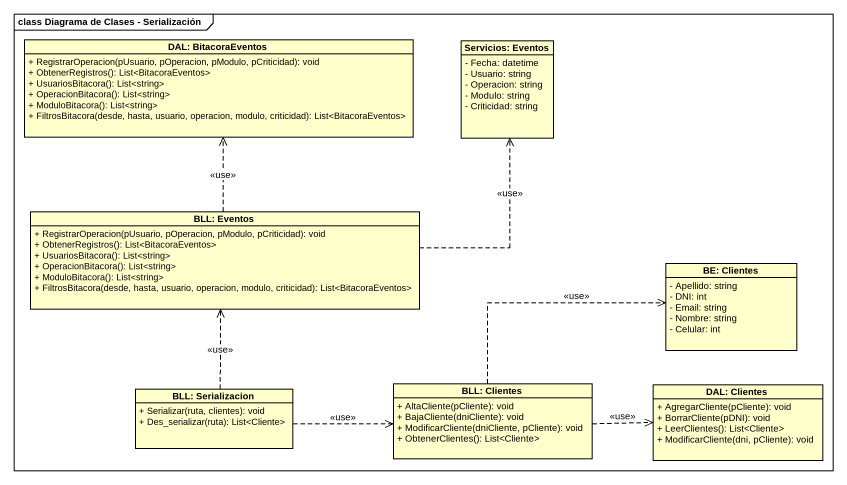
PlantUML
@startuml
mainframe class Diagrama de Clases - Serialización
hide circle
hide empty members
skinparam classAttributeIconSize 0
class "DAL: BitacoraEventos" as DAL_BitacoraEventos {
  + RegistrarOperacion(pUsuario, pOperacion, pModulo, pCriticidad): void
  + ObtenerRegistros(): List<BitacoraEventos>
  + UsuariosBitacora(): List<string>
  + OperacionBitacora(): List<string>
  + ModuloBitacora(): List<string>
  + FiltrosBitacora(desde, hasta, usuario, operacion, modulo, criticidad): List<BitacoraEventos>
}
class "Servicios: Eventos" as Servicios_Eventos {
  - Fecha: datetime
  - Usuario: string
  - Operacion: string
  - Modulo: string
  - Criticidad: string
}
class "BLL: Eventos" as BLL_Eventos {
  + RegistrarOperacion(pUsuario, pOperacion, pModulo, pCriticidad): void
  + ObtenerRegistros(): List<BitacoraEventos>
  + UsuariosBitacora(): List<string>
  + OperacionBitacora(): List<string>
  + ModuloBitacora(): List<string>
  + FiltrosBitacora(desde, hasta, usuario, operacion, modulo, criticidad): List<BitacoraEventos>
}
class "BE: Clientes" as BE_Clientes {
  - Apellido: string
  - DNI: int
  - Email: string
  - Nombre: string
  - Celular: int
}
class "BLL: Clientes" as BLL_Clientes {
  + AltaCliente(pCliente): void
  + BajaCliente(dniCliente): void
  + ModificarCliente(dniCliente, pCliente): void
  + ObtenerClientes(): List<Cliente>
}
class "DAL: Clientes" as DAL_Clientes {
  + AgregarCliente(pCliente): void
  + BorrarCliente(pDNI): void
  + LeerClientes(): List<Cliente>
  + ModificarCliente(dni, pCliente): void
}
class "BLL: Serializacion" as BLL_Serializacion {
  + Serializar(ruta, clientes): void
  + Des_serializar(ruta): List<Cliente>
}
BLL_Eventos .up.> DAL_BitacoraEventos : <<use>>
BLL_Eventos .up.> Servicios_Eventos : <<use>>
BLL_Clientes .right.> BE_Clientes : <<use>>
BLL_Clientes .right.> DAL_Clientes : <<use>>
BLL_Serializacion .up.> BLL_Eventos : <<use>>
BLL_Serializacion .right.> BLL_Clientes : <<use>>
@enduml
